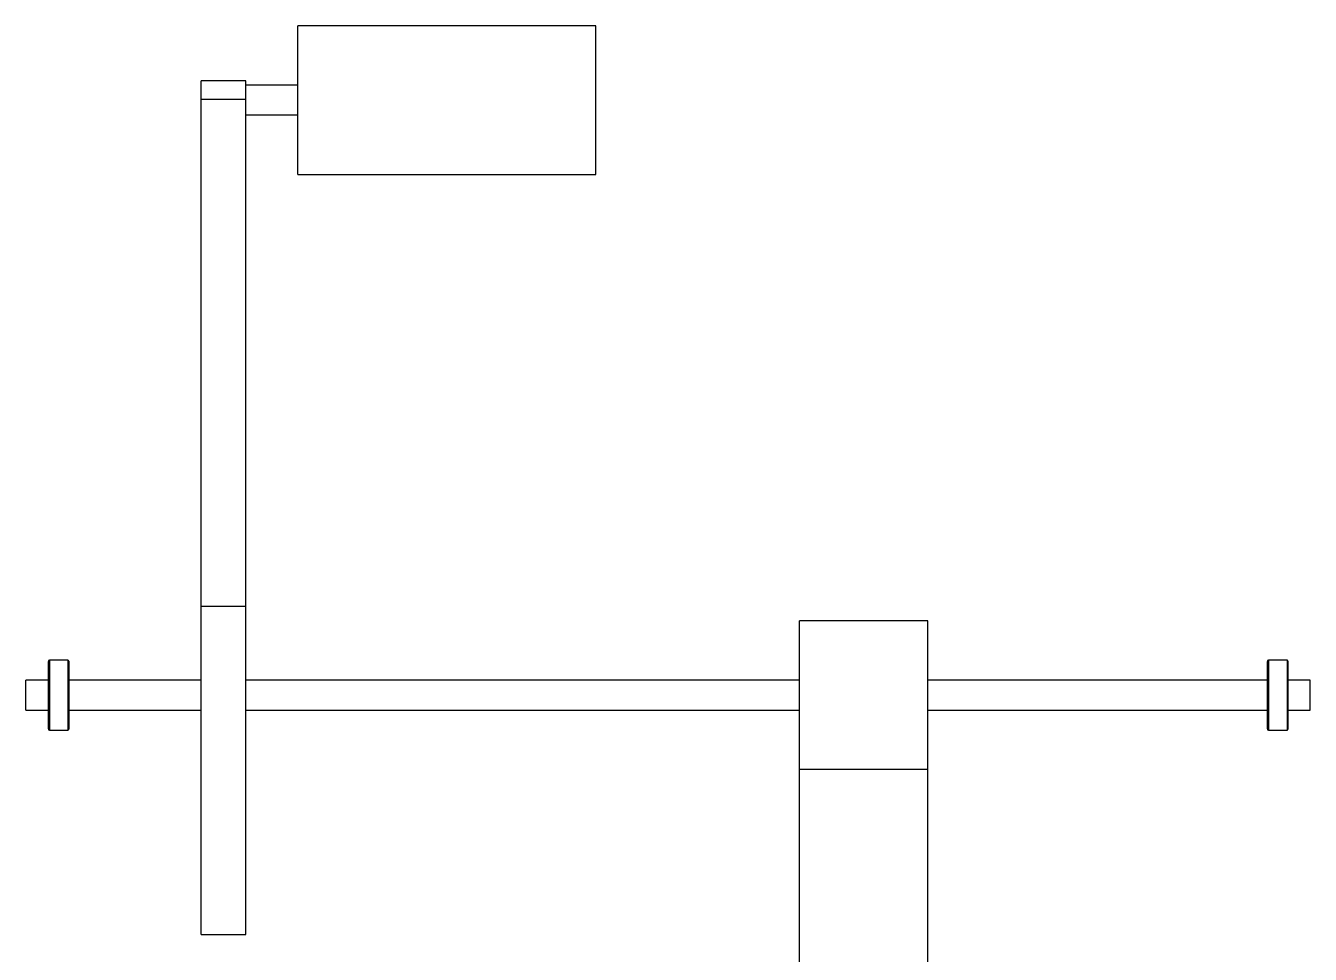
# Paper-space layout '_Right' of a CAD drawing. Header units: millimetres. Extents: x -821 to 160, y -495 to 1000.
# Drawn here: x -821 to 42, y 376 to 1000 of the extents above; entities that cross this region are included whole.
import ezdxf

# ---------------------------------------------------------------- set-up
doc = ezdxf.new("R2010")
doc.units = ezdxf.units.MM

psp = doc.layouts.new('_Right')

# ---------------------------------------------------------------- linework, layer by layer
at = {"color": 7, "linetype": 'Continuous', "lineweight": 25}
for p, q in [((-438.33, 1000), (-638.33, 1000)), ((-638.33, 900), (-638.33, 1000)), ((-438.33, 900), (-438.33, 1000)), ((-673.33, 963), (-703.33, 963)), ((-703.33, 389.11), (-703.33, 963)), ((-673.33, 389.11), (-673.33, 963)), ((-638.33, 960), (-673.33, 960)), ((-703.33, 950.61), (-673.33, 950.61)), ((-673.33, 940), (-638.33, 940)), ((-638.33, 900), (-438.33, 900)), ((-703.33, 609.77), (-673.33, 609.77)), ((-215.15, 600), (-301.51, 600)), ((-301.51, 100), (-301.51, 600)), ((-215.15, 100), (-215.15, 600)), ((-806.24, 572.5), (-806.24, 527.5)), ((-792.84, 573.5), (-805.24, 573.5)), ((-805.24, 573.5), (-805.24, 526.5)), ((-792.84, 573.5), (-792.84, 526.5)), ((-792.24, 572.9), (-792.24, 527.1)), ((12.67, 572.5), (12.67, 527.5)), ((26.07, 573.5), (13.67, 573.5)), ((13.67, 573.5), (13.67, 526.5)), ((26.07, 573.5), (26.07, 526.5)), ((26.67, 572.9), (26.67, 527.1)), ((-806.24, 560), (-821.24, 560)), ((-821.24, 540), (-821.24, 560)), ((-703.33, 560), (-792.24, 560)), ((-301.51, 560), (-673.33, 560)), ((12.67, 560), (-215.15, 560)), ((41.67, 560), (26.67, 560)), ((41.67, 540), (41.67, 560)), ((-821.24, 540), (-806.24, 540)), ((-792.24, 540), (-703.33, 540)), ((-673.33, 540), (-301.51, 540)), ((-215.15, 540), (12.67, 540)), ((26.67, 540), (41.67, 540)), ((-805.24, 526.5), (-792.84, 526.5)), ((13.67, 526.5), (26.07, 526.5)), ((-215.15, 500), (-301.51, 500)), ((-703.33, 389.11), (-673.33, 389.11))]:
    psp.add_line(p, q, dxfattribs=at)
for centre, radius, start, end in [((-805.24, 572.5), 1, 90, 180), ((-792.84, 572.9), 0.6, 360, 90), ((13.67, 572.5), 1, 90, 180), ((26.07, 572.9), 0.6, 360, 90), ((-805.24, 527.5), 1, 180, 270), ((-792.84, 527.1), 0.6, 270, 0), ((13.67, 527.5), 1, 180, 270), ((26.07, 527.1), 0.6, 270, 0)]:
    psp.add_arc(centre, radius, start, end, dxfattribs=at)

doc.saveas('drawing.dxf')
